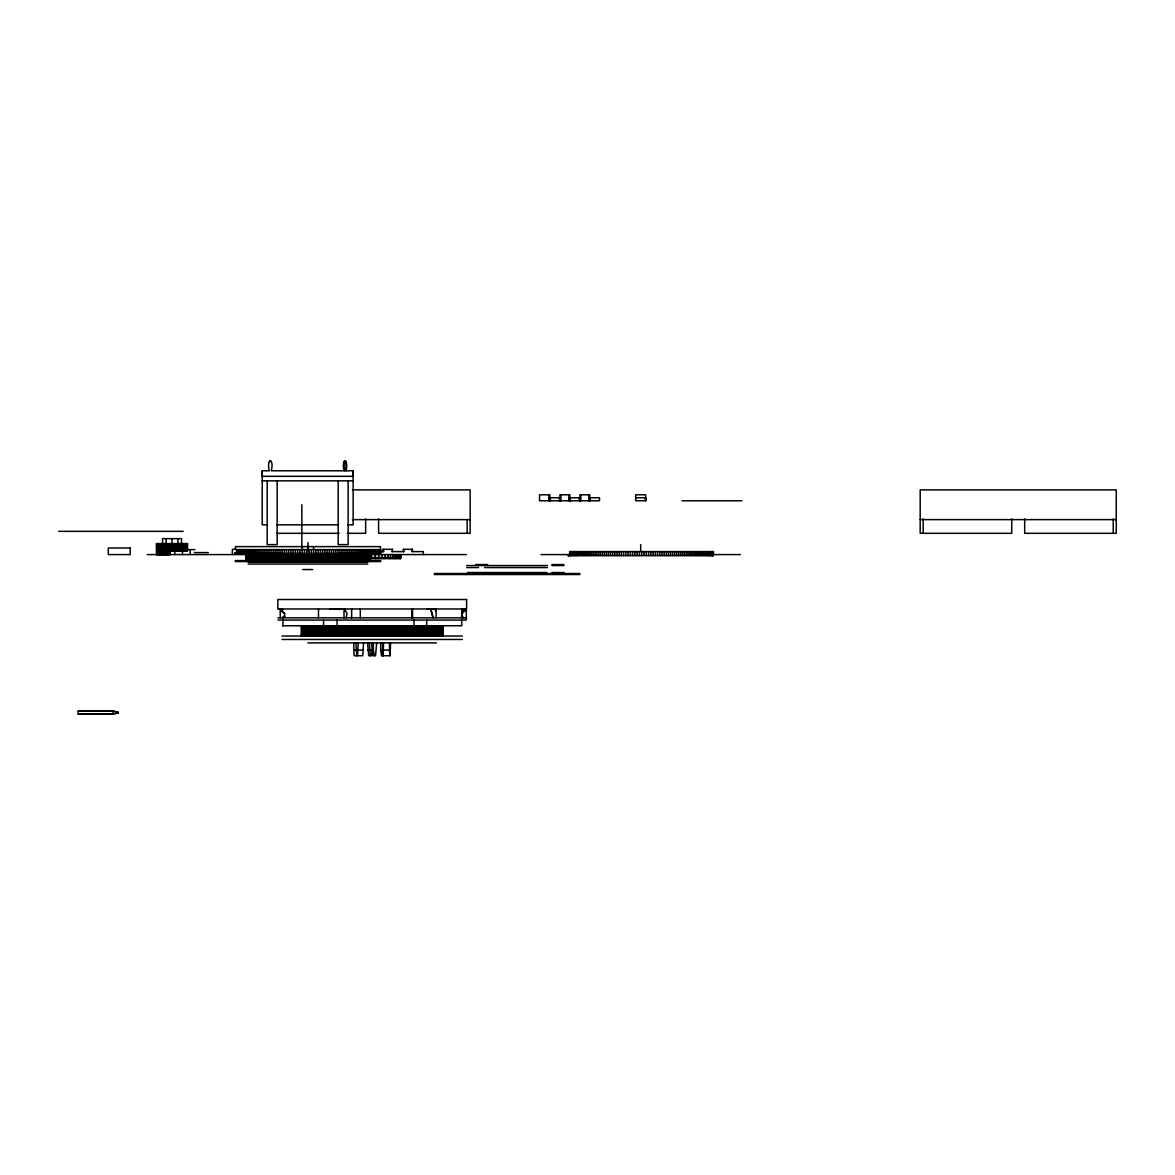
<?xml version="1.0" encoding="UTF-8"?>
<svg xmlns="http://www.w3.org/2000/svg" width="1175" height="1175" viewBox="0 0 1175 1175"><rect width="100%" height="100%" fill="white"/><g stroke="black" fill="none" stroke-linecap="round" stroke-linejoin="round"><path stroke-width="1.5" d="M262.216 470.778L262.216 476.301L353.146 476.301L353.146 470.793L271.308 470.778C274.48 457.604 266.137 457.604 269.31 470.778L262.216 470.778L262.216 524.828L267.665 524.828M344.025 461.746L344.025 470.793C340.897 458.867 349.151 458.867 346.023 470.793L345.993 461.496L344.76 460.791L344.025 461.746L345.024 460.806L346.023 461.746M645.618 497.774L645.618 500.77L645.633 494.793L635.69 494.793L635.69 500.77L645.663 500.77L645.618 497.774L635.69 497.774M383.182 655.709L383.505 642.828M269.31 461.746L270.309 460.806L271.308 461.746M357.508 655.709L358.287 642.828M363.56 642.828L362.767 655.709L354.072 655.709L353.748 642.828M382.272 655.709L383.05 642.828M372.637 650.113L371.535 655.709L368.7 655.709L367.584 642.828M346.067 617.83L347.095 613.291L345.377 611.015L345.377 608.973M283.16 617.83L284.644 616.464L284.644 613.291L281.324 611.015M118.043 713.254L118.043 712.079L113.153 711.095L78.152 711.095L78.152 714.253L113.153 714.253L118.043 713.078M427.113 608.973L432.312 608.973M279.018 609.017L280.208 608.973L280.208 617.83M431.328 609.017L436.116 608.973L436.116 617.83M281.28 608.973L282.176 608.973L282.176 611.015M463.655 608.973L464.712 608.973M262.216 480.825L353.146 480.825M352.353 489.872L470.162 489.872L470.147 533.318L378.6 533.318L378.6 518.792M548.96 497.774L560.798 497.774M569.008 497.774L580.744 497.774M588.851 497.774L599.514 497.774L599.514 500.77L539.501 500.77L539.589 494.793L549.841 494.793L549.841 500.77M682.029 500.77L741.866 500.77M352.382 519.629L470.147 519.629M920.187 519.629L1116.235 519.629M276.757 524.828L338.591 524.828M347.683 524.828L353.146 524.828L353.146 470.793M58.75 531.335L183.183 531.335M276.859 533.318L339.208 533.318M347.374 533.318L365.645 533.318L365.645 518.792M187.574 543.628L156.481 543.628L156.51 554.585M235.881 549.312L232.342 549.312L232.342 554.585M392.523 549.312L382.786 549.312L382.786 551.604M412.616 549.312L403.201 549.312L403.201 551.604M170.023 549.606L194.977 549.606M379.584 551.604L383.711 551.604M391.627 551.604L403.98 551.604M194.389 552.602L208.283 552.602M235.206 552.602L243.416 552.602M235.206 553.587L380.759 553.587L380.759 549.606L235.441 549.606L235.441 546.61L380.538 546.61L380.347 553.587M147.286 554.585L246.823 554.585M368.921 554.585L466.343 554.585M540.97 554.585L576.102 554.585M713.196 554.585L740.382 554.585M567.907 555.584L713.46 555.584L713.445 551.604L569.713 551.604L569.713 554.585M368.95 557.582L400.704 557.582M369.332 558.58L400.793 558.58L400.704 554.585M235.206 560.578L380.773 560.578M235.206 561.562L380.773 561.562M248.16 562.061L367.804 562.061M248.16 564.059L367.804 564.059M475.684 564.558L487.64 564.558M551.956 564.558L563.927 564.558M466.71 565.557L547.477 565.557M551.956 565.557L563.927 565.557M466.71 567.554L478.533 567.554M484.658 567.554L547.477 567.554M302.695 569.552L312.668 569.552M467.459 572.533L546.727 572.533M551.956 572.533L563.927 572.533M434.309 573.532L579.877 573.532M434.309 574.531L579.877 574.531M464.757 611.015L462.363 611.015L462.363 608.973L463.244 608.973M283.748 613.291L284.644 613.291M461.496 613.291L462.524 613.291M283.013 616.464L284.644 616.464M461.496 616.464L462.524 616.464M277.858 617.83L466.622 617.83M277.976 620.062L466.299 620.062L466.313 608.973M282.455 625.761L461.819 625.761L461.716 620.062M281.956 636.042L462.348 636.042M281.956 639.464L462.348 639.464M307.909 642.887L436.38 642.887M353.748 650.113L357.244 650.113M358.287 650.113L363.56 650.113M367.584 650.113L373.342 650.113L374.443 655.709M380.685 642.828L380.685 650.113L389.542 650.113L389.85 655.709M78.152 711.257L113.153 711.257L118.043 712.256M78.152 714.077L113.153 714.077M333.245 608.988L344.025 608.973L344.025 617.83M463.626 617.83L462.289 616.464L462.289 613.291L464.522 611.015L464.522 608.973M411.735 617.83L412.014 608.973M430.549 609.002L433.061 617.83L430.961 609.002M370.419 655.709L369.317 642.828M380.685 650.113L381.478 655.709L390.173 655.709L390.497 642.828M356.715 655.709L355.922 642.828M382.859 655.709L382.536 642.828M1113.254 518.792L1113.254 533.318M1024.688 518.792L1024.688 533.318L1116.25 533.318L1116.235 489.872L920.187 489.872L920.187 533.318L1011.734 533.318L1011.734 518.792M923.168 518.792L923.168 533.318M713.225 551.604L713.034 555.584M712.358 551.604L712.358 555.584M711.933 551.604L711.933 555.584M711.433 551.604L711.433 555.584M710.86 551.604L710.86 555.584M710.214 551.604L710.214 555.584M709.509 551.604L709.509 555.584M708.731 551.604L708.731 555.584M707.879 551.604L707.879 555.584M706.968 551.604L706.968 555.584M705.999 551.604L705.999 555.584M704.956 551.604L704.956 555.584M703.854 551.604L703.854 555.584M702.679 551.604L702.679 555.584M701.46 551.604L701.46 555.584M700.168 551.604L700.168 555.584M698.817 551.604L698.817 555.584M697.421 551.604L697.421 555.584M695.952 551.604L695.952 555.584M694.44 551.604L694.44 555.584M692.883 551.604L692.883 555.584M691.252 551.604L691.252 555.584M689.593 551.604L689.593 555.584M687.874 551.604L687.874 555.584M686.112 551.604L686.112 555.584M684.305 551.604L684.305 555.584M682.44 551.604L682.44 555.584M680.56 551.604L680.56 555.584M678.621 551.604L678.621 555.584M676.653 551.604L676.653 555.584M674.641 551.604L674.641 555.584M672.614 551.604L672.614 555.584M670.543 551.604L670.543 555.584M668.443 551.604L668.443 555.584M666.313 551.604L666.313 555.584M664.154 551.604L664.154 555.584M661.98 551.604L661.98 555.584M659.792 551.604L659.792 555.584M657.574 551.604L657.574 555.584M655.342 551.604L655.342 555.584M653.094 551.604L653.094 555.584M650.832 551.604L650.832 555.584M648.571 551.604L648.571 555.584M646.294 551.604L646.294 555.584M644.003 551.604L644.003 555.584M641.726 551.604L641.726 555.584M640.683 544.613L640.683 551.266M639.435 551.604L639.435 555.584M637.144 551.604L637.144 555.584M634.867 551.604L634.867 555.584M632.591 551.604L632.591 555.584M630.329 551.604L630.329 555.584M628.067 551.604L628.067 555.584M625.82 551.604L625.82 555.584M623.587 551.604L623.587 555.584M621.369 551.604L621.369 555.584M619.181 551.604L619.181 555.584M617.007 551.604L617.007 555.584M614.863 551.604L614.863 555.584M612.733 551.604L612.733 555.584M610.633 551.604L610.633 555.584M608.562 551.604L608.562 555.584M606.535 551.604L606.535 555.584M604.523 551.604L604.523 555.584M602.555 551.604L602.555 555.584M600.631 551.604L600.631 555.584M598.751 551.604L598.751 555.584M596.9 551.604L596.9 555.584M595.093 551.604L595.093 555.584M593.331 551.604L593.331 555.584M591.613 551.604L591.613 555.584M590.217 497.774L590.217 500.77M589.953 551.604L589.953 555.584M589.718 500.77L589.718 494.793L579.877 494.793L579.877 500.77M589.351 497.774L589.351 500.77M588.851 494.793L588.851 500.77M588.337 551.604L588.337 555.584M586.78 551.604L586.78 555.584M585.268 551.604L585.268 555.584M583.813 551.604L583.813 555.584M582.418 551.604L582.418 555.584M581.067 551.604L581.067 555.584M580.744 494.793L580.744 500.77M580.244 497.774L580.244 500.77M579.789 551.604L579.789 555.584M579.378 497.774L579.378 500.77M578.57 551.604L578.57 555.584M577.41 551.604L577.41 555.584M576.308 555.584L576.191 551.604L576.102 555.584M575.339 551.604L575.265 555.584M574.619 551.604L574.619 554.585M574.296 554.585L574.296 555.584M573.943 551.604L573.943 554.585M573.312 551.604L573.4 555.584M572.739 551.604L572.739 554.585M572.563 554.585L572.563 555.584M572.21 551.604L572.21 554.585M571.784 555.584L571.726 551.604M571.3 551.604L571.3 554.585M571.079 554.585L571.079 555.584M570.918 551.604L570.918 554.585M570.595 551.604L570.595 554.585M570.272 497.774L570.272 500.77M570.345 551.604L570.448 555.584M570.081 551.604L570.11 554.585M569.875 500.77L569.875 494.793L559.932 494.793L559.932 500.77M569.919 551.604L569.934 555.584M569.405 497.774L569.405 500.77M569.39 554.585L569.42 555.584M569.008 494.793L569.008 500.77M568.994 554.585L568.964 555.584M568.627 554.585L568.597 555.584M568.318 554.585L568.347 555.584M568.113 554.585L568.127 555.584L567.907 554.585M560.798 494.793L560.798 500.77M560.299 497.774L560.299 500.77M559.432 497.774L559.432 500.77M550.341 497.774L550.341 500.77M549.459 497.774L549.459 500.77M548.96 494.793L548.96 500.77M467.165 519.629L467.165 533.318M461.819 608.753L461.819 617.83M442.99 625.761L443.004 636.042M442.843 625.761L442.872 636.042M442.711 625.761L442.534 636.042L442.417 625.761M442.079 625.761L442.211 636.042M441.991 625.761L441.903 636.042M441.58 625.761L441.536 636.042M441.301 625.761L441.374 636.042M441.227 625.761L441.066 636.042M440.831 625.761L440.831 636.042M440.552 625.761L440.566 636.042M440.287 625.761L440.126 636.042M439.949 625.761L439.949 636.042M439.67 625.761L439.67 636.042M439.465 625.761L439.318 636.042L439.274 625.761M438.995 625.761L438.98 636.042M438.73 636.042L438.598 625.761L438.525 636.042M438.319 625.761L438.231 636.042M438.025 625.761L437.937 636.042L437.776 625.761M437.423 625.761L437.423 636.042M437.085 625.761L436.968 636.042M436.836 625.761L436.762 636.042M436.542 625.761L436.542 636.042M436.16 625.761L436.16 636.042M435.896 625.761L435.896 636.042M435.514 608.973L435.514 611.015M435.602 625.761L435.587 636.042M435.176 625.761L434.897 636.042M434.647 625.761L434.471 636.042L434.309 625.761M434.133 625.761L433.972 636.042M433.839 625.761L433.839 636.042M433.648 625.761L433.443 636.042M433.296 625.761L433.296 636.042M433.017 625.761L433.017 636.042M432.943 625.761L432.708 636.042M432.4 625.761L432.4 636.042M431.783 625.761L431.842 636.042M431.519 625.761L431.519 636.042M431.21 625.761L431.21 636.042M430.564 625.761L430.623 636.042M430.285 625.761L430.3 636.042M429.991 625.761L429.888 636.042M429.389 625.761L429.286 636.042M428.669 625.761L428.625 636.042M428.097 625.761L428.097 636.042M427.994 625.761L427.95 636.042M427.773 625.761L427.627 636.042M427.318 625.761L427.406 636.042M427.303 625.761L427.303 636.042M426.716 620.062L426.598 636.042M426.422 625.761L426.569 636.042M426.217 625.761L426.217 636.042L425.893 625.761M425.13 625.761L425.35 636.042M425.027 625.761L425.027 636.042M424.748 625.761L424.748 636.042M424.425 625.761L424.425 636.042M423.896 625.761L423.896 636.042M423.646 625.761L423.632 636.042M423.323 554.585L423.323 551.604L411.867 551.604L411.867 549.312M423.235 625.761L423.235 636.042M422.912 625.761L422.912 636.042M422.398 625.761L422.398 636.042M422.089 625.761L422.075 636.042M421.663 625.761L421.546 636.042M421.34 625.761L421.34 636.042M420.841 625.761L420.841 636.042M420.488 625.761L420.488 636.042M420.048 625.761L420.033 636.042M419.725 625.761L419.725 636.042M419.24 625.761L419.24 636.042M418.829 625.761L418.917 636.042M418.373 625.761L418.388 636.042M418.065 625.761L418.065 636.042M417.595 625.761L417.595 636.042M417.272 625.761L417.169 636.042M416.699 625.761L416.728 636.042M416.361 625.761L416.361 636.042M415.906 625.761L415.906 636.042M415.583 625.761L415.583 636.042M415.392 625.761L415.436 636.042M414.922 625.761L414.922 636.042M414.599 625.761L414.599 636.042M414.173 625.761L414.173 636.042M414.011 620.062L414.011 625.761M413.85 625.761L413.615 636.042M413.262 625.761L413.13 636.042M412.807 625.761L412.807 636.042M412.557 608.973L412.557 617.83M412.396 625.761L412.396 636.042M412.322 549.312L412.322 551.604M412.072 625.761L412.072 636.042M411.852 625.761L411.779 636.042M411.456 625.761L411.456 636.042M411.294 625.761L411.294 636.042M410.971 625.761L410.971 636.042M410.589 625.761L410.589 636.042M410.266 625.761L410.266 636.042M409.62 625.761L409.634 636.042M409.414 625.761L409.414 636.042M409.106 625.761L409.106 636.042M408.724 625.761L408.724 636.042M408.415 625.761L408.415 636.042M408.019 625.761L408.092 636.042M407.784 625.761L407.754 636.042M407.505 625.761L407.505 636.042M407.196 625.761L407.196 636.042M406.844 625.761L406.844 636.042M406.521 625.761L406.521 636.042M406.168 625.761L406.08 636.042M405.845 625.761L405.845 636.042M405.551 625.761L405.551 636.042M405.258 625.761L405.258 636.042M404.92 625.761L404.92 636.042M404.611 625.761L404.611 636.042M404.112 625.761L404.215 636.042M403.95 625.761L403.906 636.042M403.715 549.312L403.715 551.604M403.583 625.761L403.583 636.042M403.275 625.761L403.275 636.042M402.966 625.761L402.966 636.042M402.658 625.761L402.658 636.042M402.217 625.761L402.114 636.042M401.982 625.761L401.923 636.042M401.571 625.761L401.571 636.042M401.262 625.761L401.262 636.042M400.969 625.761L400.969 636.042M400.675 625.761L400.675 636.042M400.572 554.585L400.469 558.58M400.19 625.761L400.19 636.042M400.043 554.585L400.043 558.58M399.999 625.761L399.926 636.042M399.529 625.761L399.529 636.042M399.192 554.585L399.192 558.58M399.236 625.761L399.236 636.042M398.957 625.761L398.957 636.042M398.663 625.761L398.663 636.042M398.046 554.585L398.075 558.58M397.972 625.761L398.017 636.042M397.899 625.761L397.899 636.042M397.458 625.761L397.458 636.042M397.165 625.761L397.165 636.042M396.915 625.761L396.915 636.042M396.592 554.585L396.592 558.58M396.621 625.761L396.621 636.042M396.078 636.042L396.078 625.761L395.843 636.042M395.373 625.761L395.373 636.042M395.079 625.761L395.079 636.042M394.859 554.585L394.859 558.58M394.859 625.761L394.859 636.042M394.565 625.761L394.565 636.042M394.462 557.582L394.462 558.58M393.978 636.042L393.86 625.761L393.757 636.042M393.258 625.761L393.258 636.042M392.832 554.585L392.832 558.58M392.979 625.761L392.979 636.042M392.758 625.761L392.758 636.042M392.332 549.312L392.332 551.604M392.479 625.761L392.479 636.042M391.848 636.042L391.848 625.761L391.657 636.042M391.128 625.761L391.128 636.042M390.849 625.761L390.849 636.042M390.658 625.761L390.658 636.042M390.526 554.585L390.526 558.58M390.379 625.761L390.379 636.042M389.689 557.582L389.689 558.58M389.718 625.761L389.659 636.042L389.542 625.761M389.542 642.828L389.542 650.113M388.969 625.761L388.969 636.042M388.69 625.761L388.69 636.042M388.528 625.761L388.528 636.042M388.249 625.761L388.249 636.042M387.941 554.585L387.941 558.58M387.53 625.761L387.559 636.042M387.383 625.761L387.412 636.042M386.795 625.761L386.795 636.042M386.12 625.761L386.12 636.042M385.385 625.761L385.385 636.042M385.121 554.585L385.121 558.58M385.194 625.761L385.194 636.042M384.622 625.761L384.622 636.042M383.843 557.582L383.843 558.58M383.961 625.761L383.961 636.042M383.549 549.312L383.549 551.604M383.197 625.761L383.241 636.042M383.006 625.761L383.006 636.042M382.418 625.761L382.418 636.042M382.037 554.585L382.037 558.58M382.066 625.761L382.154 636.042M381.802 625.761L381.802 636.042M381.067 625.761L381.067 636.042M380.92 625.761L380.994 636.042M380.803 625.761L380.803 636.042M380.215 625.761L380.215 636.042M380.039 549.606L380.039 553.587M379.877 625.761L379.966 636.042M379.672 549.606L379.672 553.587M379.628 625.761L379.628 636.042M379.246 549.606L379.246 553.587M378.893 625.761L378.893 636.042M378.732 549.606L378.732 553.587M378.732 554.585L378.732 558.58M378.732 625.761L378.791 636.042M378.585 625.761L378.585 636.042M378.159 549.606L378.159 553.587M377.998 625.761L377.998 636.042M377.748 625.761L377.689 636.042M377.528 549.606L377.528 553.587M377.454 625.761L377.454 636.042M377.028 557.582L377.028 558.58M376.822 549.606L376.822 553.587M376.705 625.761L376.705 636.042M376.661 642.828L375.559 655.709L372.725 655.709L371.608 642.828M376.543 625.761L376.587 636.042M376.367 625.761L376.367 636.042M376.044 549.606L376.044 553.587M375.78 625.761L375.78 636.042M375.53 625.761L375.501 636.042M375.192 549.606L375.192 553.587M375.207 554.585L375.207 558.58M375.266 625.761L375.266 636.042M374.531 625.761L374.531 636.042M374.282 549.606L374.282 553.587M374.34 625.761L374.37 636.042M374.149 625.761L374.149 636.042M373.547 625.761L373.547 636.042M373.312 549.606L373.312 553.587M373.312 625.761L373.312 636.042M373.342 642.828L373.342 650.113M373.077 625.761L373.077 636.042M372.269 549.606L372.358 553.587M372.343 625.761L372.343 636.042M372.152 625.761L372.152 636.042M371.917 625.761L371.917 636.042M371.256 552.602L371.256 553.587L371.168 549.606M371.491 554.585L371.491 558.58M371.329 625.761L371.329 636.042M371.109 625.761L371.094 636.042M370.889 625.761L370.889 636.042M370.096 552.602L370.184 560.578M370.154 625.761L370.154 636.042M369.993 549.606L369.802 560.578M369.949 625.761L369.934 636.042M369.728 553.587L369.611 560.578M369.699 625.761L369.699 636.042M369.405 553.587L369.405 560.578M369.097 553.587L369.067 560.578L368.906 553.587M369.097 625.761L369.097 636.042M368.921 625.761L368.877 636.042M368.774 549.606L368.744 560.578M368.7 625.761L368.7 636.042M368.48 553.587L368.509 560.578M368.201 553.587L368.318 560.578M367.834 553.587L368.054 560.578M367.966 625.761L367.966 636.042M367.672 553.587L367.731 560.578M367.76 625.761L367.716 636.042M367.481 549.606L367.54 560.578M367.467 625.761L367.467 636.042M367.29 553.587L367.246 560.578M367.099 553.587L366.952 560.578M366.879 625.761L366.879 636.042M366.718 553.587L366.703 560.578M366.718 625.761L366.673 636.042M366.468 553.587L366.453 560.578M366.512 625.761L366.512 636.042M366.13 549.606L366.336 560.578M366.042 553.587L366.042 560.578M365.763 553.587L365.645 560.578M365.777 625.761L365.777 636.042M365.587 553.587L365.469 560.578M365.498 625.761L365.572 636.042M365.322 553.587L365.219 560.578M365.249 625.761L365.249 636.042M364.911 553.587L364.999 560.578M364.735 549.606L364.823 560.578M364.661 625.761L364.661 636.042L364.456 625.761M364.558 553.587L364.558 560.578M364.191 553.587L364.191 560.578M364.338 625.761L364.338 636.042M364 553.587L364 560.578M363.736 553.587L363.721 560.578M363.604 625.761L363.604 636.042M363.266 549.606L363.251 560.578M363.383 625.761L363.295 636.042M363.119 553.587L363.119 560.578M363.046 625.761L363.046 636.042M362.913 553.587L362.708 560.578M362.62 553.587L362.62 560.578M362.458 625.761L362.164 636.042M362.414 553.587L362.326 560.578M362.047 553.587L362.179 560.578M361.753 549.606L361.812 560.578M361.371 553.587L361.43 560.578M361.43 625.761L361.43 636.042M361.195 553.587L361.195 560.578M361.21 625.761L361.107 636.042M360.916 553.587L360.916 560.578M360.843 625.761L360.843 636.042M360.402 553.587L360.343 560.578M360.299 608.753L360.299 617.83M360.255 625.761L360.255 636.042L360.064 625.761M360.182 549.606L360.152 560.578M359.888 553.587L359.888 560.578M359.374 553.587L359.33 560.578M359.271 625.761L359.271 636.042M359.065 553.587L359.095 560.578M359.036 625.761L359.036 636.042M358.786 553.587L358.786 560.578M358.918 625.761L358.918 636.042M358.566 549.606L358.566 553.587M358.654 625.761L358.654 636.042M358.287 553.587L358.287 560.578M358.155 553.587L358.199 560.578M358.067 625.761L358.067 636.042L357.861 625.761M357.92 553.587L358.008 560.578M357.641 553.587L357.641 560.578M357.156 553.587L357.156 560.578M357.127 625.761L357.127 636.042M356.892 549.606L356.994 560.578M356.892 625.761L356.892 636.042M356.73 553.587L356.73 560.578M356.745 625.761L356.745 636.042M356.451 553.587L356.451 560.578M356.466 625.761L356.466 636.042M355.981 553.587L355.981 560.578M355.775 553.587L355.805 560.578M355.496 553.587L355.496 560.578M355.188 549.606L355.217 560.578M354.997 625.761L354.997 636.042M354.747 553.587L354.747 560.578M354.762 625.761L354.762 636.042M354.512 553.587L354.468 560.578M354.586 625.761L354.586 636.042M354.204 553.587L354.204 560.578M354.307 625.761L354.307 636.042M353.925 553.587L353.925 560.578M353.734 625.761L353.763 636.042M353.411 549.606L353.484 560.578M353.572 625.761L353.602 636.042M353.205 553.587L353.19 560.578M352.882 553.587L352.764 560.578L352.603 553.587M352.897 625.761L352.897 636.042M352.441 625.761L352.632 636.042M352.162 553.587L352.162 560.578M352.162 625.761L352.162 636.042M351.839 553.587L351.839 560.578M351.604 549.606L351.501 560.578M351.648 608.753L351.648 617.83M351.442 625.761L351.589 636.042M351.413 553.587L351.222 560.578M350.796 553.587L350.796 560.578M350.796 625.761L350.796 636.042M350.532 625.761L350.532 636.042M350.326 625.761L350.326 636.042M350.032 553.587L350.032 560.578M350.032 625.761L350.032 636.042M349.753 549.606L349.812 560.578M349.562 625.761L349.562 636.042M349.401 553.587L349.401 560.578M349.416 625.761L349.327 636.042M349.122 553.587L349.004 560.578L348.975 553.587M348.623 553.587L348.623 560.578M348.725 625.761L348.725 636.042M348.343 553.587L348.343 560.578M348.461 625.761L348.461 636.042M348.152 480.825L348.152 544.613L338.18 544.613L338.18 480.825M348.226 625.761L348.226 636.042M347.859 549.606L347.947 560.578M347.932 625.761L347.932 636.042M347.668 553.587L347.521 560.578L347.492 553.587M347.359 625.761L347.492 636.042M347.124 553.587L347.139 560.578M347.242 625.761L347.242 636.042M346.845 553.587L346.845 560.578M346.669 625.761L346.669 636.042M346.463 553.587L346.463 560.578M346.405 625.761L346.405 636.042M346.184 553.587L346.184 560.578M346.155 625.761L346.155 636.042M345.935 549.606L345.964 560.578M345.861 625.761L345.861 636.042M345.582 553.587L345.67 560.578M345.45 625.761L345.332 636.042M345.303 553.587L345.303 560.578M345.303 625.761L345.171 636.042M344.951 553.587L344.951 560.578M344.672 553.587L344.672 560.578M344.657 625.761L344.657 636.042M344.437 553.587L344.392 560.578M344.378 625.761L344.378 636.042M344.128 553.587L344.084 560.578L343.967 549.606M344.099 625.761L344.099 636.042M343.732 553.587L343.732 560.578M343.805 625.761L343.805 636.042M343.394 553.587L343.394 560.578M343.438 625.761L343.438 636.042M343.262 625.761L343.144 636.042M343.115 553.587L343.115 560.578M342.85 553.587L342.792 560.578M342.659 625.761L342.659 636.042M342.512 553.587L342.557 560.578M342.366 625.761L342.366 636.042M341.954 549.606L342.131 560.578M342.072 625.761L342.072 636.042M341.793 553.587L341.793 560.578M341.778 625.761L341.778 636.042M341.514 553.587L341.514 560.578M341.44 625.761L341.44 636.042M341.22 553.587L341.161 560.578M341.235 625.761L341.235 636.042M340.956 553.587L340.956 560.578L340.75 553.587M341.132 625.761L341.132 636.042M340.691 625.761L340.691 636.042M340.486 553.587L340.486 560.578M340.397 625.761L340.397 636.042M340.162 553.587L340.162 560.578M340.089 625.761L340.089 636.042M339.913 549.606L339.898 560.578M339.781 625.761L339.781 636.042M339.56 553.587L339.487 560.578M339.487 636.042L339.487 625.761L339.252 636.042M339.252 553.587L339.325 560.578M339.076 553.587L339.076 560.578M339.149 625.761L339.149 636.042M338.811 553.587L338.811 560.578M338.752 625.761L338.752 636.042M338.503 553.587L338.503 560.578M338.238 553.587L338.238 560.578M338.459 625.761L338.459 636.042M338.121 625.761L338.121 636.042M337.842 549.606L337.871 560.578M337.812 625.761L337.812 636.042M337.651 553.587L337.577 560.578M337.563 625.761L337.563 636.042M337.372 553.587L337.372 560.578M337.475 625.761L337.298 636.042L337.005 620.062M337.108 553.587L337.108 560.578M336.814 553.587L336.814 560.578M336.843 625.761L336.843 636.042M336.549 553.587L336.549 560.578M336.549 625.761L336.549 636.042M336.05 553.587L336.138 560.578M336.197 625.761L336.197 636.042M335.874 553.587L335.962 560.578M335.888 625.761L335.888 636.042M335.742 549.606L335.639 560.578M335.668 625.761L335.668 636.042M335.374 553.587L335.374 560.578M335.374 625.761L335.301 636.042M335.095 553.587L335.095 560.578M334.831 553.587L334.831 560.578M334.978 625.761L334.978 636.042M334.669 625.761L334.669 636.042M334.302 560.578L334.39 553.587L334.141 560.578M334.302 625.761L334.302 636.042M333.876 553.587L333.876 560.578M333.994 636.042L333.817 625.761L333.744 636.042M333.627 549.606L333.612 560.578M333.362 553.587L333.362 560.578M333.494 625.761L333.421 636.042M333.098 553.587L333.098 560.578M333.142 625.761L333.142 636.042M332.833 625.761L332.833 636.042M332.613 553.587L332.613 560.578M332.378 553.587L332.481 560.578M332.452 625.761L332.452 636.042M332.128 625.761L332.128 636.042M332.084 553.587L332.084 560.578M331.996 625.761L331.996 636.042M331.82 553.587L331.82 560.578M331.468 549.606L331.585 560.578M331.321 553.587L331.321 560.578M331.35 625.761L331.35 636.042M331.042 625.761L331.042 636.042M330.821 553.587L330.704 560.578L330.601 553.587M330.63 625.761L330.63 636.042M330.263 553.587L330.263 560.578M330.175 625.761L330.322 636.042M330.013 553.587L330.013 560.578M329.793 553.587L329.793 560.578M329.793 625.761L329.837 636.042M329.543 553.587L329.543 560.578M329.588 625.761L329.588 636.042M329.294 549.606L329.294 553.587M329.279 625.761L329.279 636.042M329 553.587L328.912 560.578M328.794 553.587L328.868 560.578M328.868 625.761L328.868 636.042M328.427 553.587L328.427 560.578M328.545 625.761L328.486 636.042M328.178 553.587L328.178 560.578M327.987 553.587L327.987 560.578M328.075 625.761L328.045 636.042M327.722 553.587L327.722 560.578M327.884 625.761L327.884 636.042M327.561 625.761L327.561 636.042M327.091 549.606L327.149 560.578M327.135 625.761L327.135 636.042M326.782 625.761L326.767 636.042M326.577 553.587L326.577 560.578M326.327 553.587L326.327 560.578M326.356 625.761L326.327 636.042L326.209 625.761M326.151 553.587L326.151 560.578M325.901 553.587L325.901 560.578M325.901 625.761L325.901 636.042M325.255 553.587L325.284 560.578M325.446 625.761L325.446 636.042M325.152 553.587L325.123 560.578M325.123 625.761L325.137 636.042M324.887 549.606L324.887 553.587M324.697 553.587L324.697 560.578M324.594 625.761L324.682 636.042M324.462 553.587L324.3 560.578M324.271 625.761L324.271 636.042M324.05 553.587L324.05 560.578M323.801 625.761L323.801 636.042M323.566 620.062L323.536 636.042L323.478 625.761M323.404 553.587L323.404 560.578M323.272 553.587L323.257 560.578M323.052 625.761L323.037 636.042M322.817 553.587L322.817 560.578M323.007 625.761L323.007 636.042M322.655 549.606L322.567 560.578M322.699 625.761L322.699 636.042M322.435 553.587L322.435 560.578M322.185 553.587L322.185 560.578M322.214 625.761L322.214 636.042M321.994 625.761L321.891 636.042M321.539 553.587L321.363 560.578M321.48 625.761L321.465 636.042M321.157 625.761L321.157 636.042M320.907 553.587L320.907 560.578M320.672 553.587L320.672 560.578M320.672 625.761L320.672 636.042M320.408 549.606L320.54 560.578M320.349 625.761L320.349 636.042M320.305 553.587L320.305 560.578M320.011 625.761L319.938 636.042M319.659 553.587L319.659 560.578M319.688 625.761L319.688 636.042M319.453 553.587L319.497 560.578M319.174 625.761L319.174 636.042M318.983 553.587L318.983 560.578M318.763 553.587L318.645 560.578M318.851 625.761L318.851 636.042M318.425 553.587L318.425 560.578M318.484 608.973L318.484 617.83M318.484 625.761L318.454 636.042M318.146 549.606L318.146 553.587M318.263 625.761L318.263 636.042M317.764 560.578L317.691 553.587L317.529 560.578M317.735 636.042L317.661 625.761L317.412 636.042M317.206 625.761L317.206 636.042M317.059 553.587L317.059 560.578M317.074 625.761L317.03 636.042M316.839 553.587L316.751 560.578M316.883 625.761L316.883 636.042M316.516 553.587L316.516 560.578M316.339 625.761L316.325 636.042M316.031 636.042L316.031 625.761L315.708 636.042M315.869 549.606L315.767 560.578M315.59 553.587L315.678 560.578M315.561 625.761L315.664 636.042M315.12 553.587L315.12 560.578M315.047 625.761L314.988 636.042M314.9 553.587L314.827 560.578M314.606 553.587L314.606 560.578M314.694 625.761L314.621 636.042M314.342 625.761L314.298 636.042M313.828 553.587L313.945 560.578M313.74 625.761L313.74 636.042M313.563 546.61L313.637 560.578M313.417 625.761L313.417 636.042M313.182 553.587L313.182 560.578M313.093 625.761L313.093 636.042M312.961 553.587L312.917 560.578M312.697 553.587L312.697 560.578M312.521 625.761L312.521 636.042M312.036 553.587L312.036 560.578M312.197 625.761L312.197 636.042M311.845 553.587L311.889 560.578M311.963 625.761L311.948 636.042M311.698 553.587L311.698 560.578M311.316 549.606L311.316 553.587M311.36 625.761L311.36 636.042M311.228 553.587L311.228 560.578M311.052 625.761L311.052 636.042M311.022 553.587L310.993 560.578M310.773 553.587L310.773 560.578M310.391 625.761L310.494 636.042M310.112 553.587L310.112 560.578M310.259 625.761L310.156 636.042M309.921 553.587L309.936 560.578M309.833 625.761L309.95 636.042M309.745 553.587L309.745 560.578M309.671 625.761L309.759 636.042M309.392 625.761L309.495 636.042M309.275 553.587L309.275 560.578M309.187 625.761L309.216 636.042M309.025 549.606L309.069 560.578M308.922 636.042L308.863 625.761L308.643 636.042M308.188 553.587L308.188 560.578M308.276 625.761L308.247 636.042M307.982 542.63L307.982 550.928M307.982 553.587L307.982 560.578M307.938 625.761L307.968 636.042L307.688 625.761M307.791 553.587L307.791 560.578M307.321 553.587L307.13 560.578L306.939 553.587M307.336 625.761L307.336 636.042M307.027 625.761L306.925 636.042M306.748 549.606L306.748 553.587M306.807 625.761L306.807 636.042M306.484 625.761L306.484 636.042M306.264 553.587L306.264 560.578M306.19 625.761L306.19 636.042M306.043 553.587L306.058 560.578M305.941 625.761L305.97 636.042M305.838 553.587L305.838 560.578M305.177 553.587L305.368 560.578M305.206 625.761L305.353 636.042M305.015 553.587L305.015 560.578M304.986 636.042L304.986 625.761L304.707 636.042M304.457 549.606L304.34 560.578M304.516 625.761L304.663 636.042M304.398 625.761L304.325 636.042M304.09 553.587L304.134 560.578M304.046 625.761L304.046 636.042M303.884 553.587L303.884 560.578M303.738 625.761L303.693 636.042M303.473 625.761L303.488 636.042L303.223 625.761M303.282 553.587L303.223 560.578M303.091 553.587L303.091 560.578M303.003 625.761L303.003 636.042M302.768 625.761L302.827 636.042M302.504 625.761L302.533 636.042M302.401 546.61L302.401 549.606M302.43 553.587L302.43 560.578M302.342 625.761L302.401 636.042M302.181 549.606L302.21 560.578M302.048 625.761L302.078 636.042M301.828 504.736L301.828 547.462M301.931 553.587L301.931 560.578M301.755 625.761L301.843 636.042M301.608 625.761L301.593 636.042M301.461 553.587L301.285 560.578M301.417 625.761L301.314 636.042M301.182 553.587L301.182 560.578M300.286 553.587L300.286 560.578M300.213 553.587L300.213 560.578M299.904 549.606L299.992 560.578M299.522 553.587L299.361 560.578M299.272 553.587L299.272 560.578M298.612 553.587L298.612 560.578M298.053 553.587L298.053 560.578M297.627 549.606L297.598 560.578L297.378 553.587M296.717 553.587L296.717 560.578M296.364 553.587L296.482 560.578M296.129 553.587L296.129 560.578M295.645 553.587L295.674 560.578M295.38 549.606L295.483 560.578M294.822 553.587L294.822 560.578M294.587 553.587L294.455 560.578M294.22 553.587L294.22 560.578M293.765 553.587L293.75 560.578M293.603 553.587L293.618 560.578M293.133 549.606L292.957 560.578M292.325 553.587L292.325 560.578M291.752 553.587L291.87 560.578M291.106 553.587L291.106 560.578M290.901 549.606L290.857 560.578M290.68 553.587L290.68 560.578M290.445 553.587L290.445 560.578M290.034 553.587L290.034 560.578L289.902 553.587M289.256 553.587L289.256 560.578M288.83 553.587L289.006 560.578M288.683 549.606L288.58 560.578M288.198 560.578L288.066 553.587L288.007 560.578M287.434 553.587L287.434 560.578M287.185 553.587L287.185 560.578M286.979 553.587L286.979 560.578M286.729 553.587L286.729 560.578M286.494 549.606L286.377 560.578M286.289 553.587L286.259 560.578M285.642 553.587L285.642 560.578M285.378 553.587L285.378 560.578M285.158 553.587L285.158 560.578M284.893 553.587L284.893 560.578M284.482 553.587L284.585 560.578M284.321 549.606L284.35 560.578M283.865 553.587L283.865 560.578M283.601 553.587L283.601 560.578M283.351 553.587L283.351 560.578M283.102 553.587L283.102 560.578M282.969 620.062L282.969 625.761M282.808 553.587L282.661 560.578M282.573 553.587L282.573 560.578M282.455 608.753L282.455 612.381M282.162 549.606L282.103 560.578M281.838 553.587L281.838 560.578M281.589 553.587L281.589 560.578M281.324 553.587L281.324 560.578M280.972 553.587L281.06 560.578M280.796 553.587L280.898 560.578M280.37 553.587L280.37 560.578M280.047 549.606L280.105 560.578M279.826 553.587L279.826 560.578M279.562 553.587L279.562 560.578M279.342 553.587L279.268 560.578M279.062 553.587L279.151 560.578M278.666 553.587L278.666 560.578M278.402 553.587L278.402 560.578M278.108 553.587L278.108 560.578M277.946 549.606L277.843 560.578M277.579 553.587L277.652 560.578M277.432 553.587L277.359 560.578M277.168 480.825L277.168 544.613L267.195 544.613L267.195 480.825M276.992 553.587L276.992 560.578M276.727 553.587L276.727 560.578M276.419 553.587L276.419 560.578M276.14 553.587L276.14 560.578M275.875 549.606L275.919 560.578M275.743 553.587L275.67 560.578M275.361 553.587L275.361 560.578M275.082 553.587L275.082 560.578M274.759 553.587L274.759 560.578M274.48 553.587L274.363 560.578L274.083 553.587M273.848 549.606L274.025 560.578M273.746 553.587L273.746 560.578M273.467 553.587L273.467 560.578M273.129 553.587L273.129 560.578M272.762 553.587L272.718 560.578M272.424 553.587L272.468 560.578M272.174 553.587L272.174 560.578M271.88 560.578L271.836 549.606M271.543 553.587L271.543 560.578M271.205 553.587L271.161 560.578M270.838 553.587L270.882 560.578M270.632 553.587L270.632 560.578M270.338 553.587L270.338 560.578M269.971 553.587L269.971 560.578M269.868 549.606L269.677 560.578L269.648 553.587M269.325 553.587L269.295 560.578M269.119 553.587L269.119 560.578M268.84 553.587L268.84 560.578M268.458 553.587L268.458 560.578M268.179 553.587L268.164 560.578M267.944 549.606L267.812 560.578M267.65 553.587L267.65 560.578M267.371 553.587L267.371 560.578M266.975 553.587L266.74 560.578L266.696 553.587M266.343 553.587L266.328 560.578M266.049 549.606L266.226 560.578M265.947 553.587L265.947 560.578M265.535 553.587L265.535 560.578M264.904 553.587L264.845 560.578M264.551 553.587L264.551 560.578M264.213 549.606L264.14 560.578M263.861 553.587L263.861 560.578M263.494 553.587L263.523 560.578M263.215 553.587L263.215 560.578M262.774 553.587L262.774 560.578M262.407 549.606L262.495 560.578M262.201 553.587L262.187 560.578M261.922 553.587L261.922 560.578M261.467 553.587L261.364 560.578M261.188 553.587L261.188 560.578M260.879 553.587L260.953 560.578M260.644 549.606L260.659 560.578M260.16 553.587L260.204 560.578M259.925 553.587L259.925 560.578M259.66 553.587L259.734 560.578M259.455 553.587L259.631 560.578M258.926 549.606L258.985 560.578M258.706 553.587L258.706 560.578M258.573 553.587L258.456 560.578M258.294 553.587L258.294 560.578M257.81 553.587L257.81 560.578M257.472 553.587L257.531 560.578M257.266 549.606L257.266 560.578M256.414 553.587L256.414 560.578M256.165 553.587L256.135 560.578M255.651 549.606L255.621 560.578M255.401 553.587L255.357 560.578M255.122 553.587L255.107 560.578M254.608 553.587L254.608 560.578M254.329 553.587L254.329 560.578M254.094 549.606L254.167 560.578M253.638 553.587L253.638 560.578M253.374 553.587L253.374 560.578M253.154 553.587L253.227 560.578M252.978 553.587L252.889 560.578M252.581 549.606L252.684 560.578M252.463 560.578L252.346 553.587L252.258 560.578M251.891 553.587L251.876 560.578M251.612 553.587L251.626 560.578M251.406 553.587L251.509 560.578M251.127 549.606L251.068 560.578M250.627 553.587L250.583 560.578M250.451 553.587L250.451 560.578M250.319 553.587L250.202 560.578M250.069 553.587L249.893 560.578M249.717 549.606L249.643 560.578M249.453 553.587L249.379 560.578L249.232 553.587M249.012 553.587L249.012 560.578M248.762 553.587L248.748 560.578M248.38 549.606L248.439 560.578M248.189 553.587L248.292 560.578M247.925 553.587L248.057 560.578M247.675 553.587L247.705 560.578M247.558 553.587L247.47 560.578M247.279 553.587L247.205 560.578M247.103 549.606L246.956 560.578M246.75 553.587L246.735 560.578M246.442 560.578L246.456 553.587L246.251 560.578M245.986 552.602L246.045 560.578M245.883 549.606L245.883 560.578M244.708 549.606L244.811 553.587M243.622 549.606L243.71 553.587M243.416 549.606L243.416 553.587M242.652 549.606L242.579 553.587M241.933 549.606L241.933 552.602M241.697 552.602L241.609 553.587M241.257 549.606L241.257 552.602M240.625 549.606L240.787 553.587M240.053 549.606L239.862 553.587M239.524 549.606L239.524 552.602M239.157 552.602L239.098 553.587M239.039 549.606L239.039 552.602M238.613 549.606L238.613 552.602M238.452 553.587L238.231 549.606M237.893 549.606L237.938 552.602M237.629 549.606L237.805 553.587M237.409 549.606L237.394 552.602M237.233 549.606L237.188 553.587M237.012 549.606L237.086 552.602M236.733 552.602L236.689 553.587M236.263 552.602L236.307 553.587M235.94 552.602L235.911 553.587M235.661 552.602L235.661 553.587M235.632 552.602L235.441 553.587L235.294 552.602M190.203 549.606L190.203 554.585M187.545 543.628L187.574 550.928M187.266 543.628L187.266 550.928M187.119 543.628L187.148 550.928M186.913 543.628L186.752 550.928M186.443 543.628L186.531 550.928M186.326 543.628L186.326 550.928M186.017 543.628L186.017 550.928M185.768 543.628L185.768 550.928M185.503 543.628L185.503 550.928L185.283 543.628M184.974 543.628L185.048 550.928M184.739 543.628L184.431 550.928M183.888 543.628L183.858 550.928M183.697 543.628L183.52 550.928M183.403 543.628L183.373 550.928M183.241 543.628L183.241 550.928M182.801 543.628L182.801 550.928M182.536 550.928L182.551 543.628L182.492 554.585M182.14 543.628L182.125 550.928M181.846 543.628L181.846 550.928M181.464 550.928L181.508 538.635L162.547 538.635L162.649 554.585L162.737 543.628M181.17 550.928L181.053 543.628L181.009 550.928M180.744 543.628L180.7 550.928M180.553 543.628L180.553 550.928M180.289 543.628L180.289 550.928M179.966 543.628L179.966 550.928M179.687 543.628L179.687 550.928M179.437 543.628L179.349 550.928M179.217 543.628L179.143 550.928M178.864 543.628L178.864 550.928M178.6 543.628L178.6 550.928M178.336 543.628L178.336 550.928M177.895 538.635L178.071 550.928M177.689 543.628L177.689 550.928M177.572 543.628L177.572 550.928M177.058 543.628L177.058 550.928M176.808 543.628L176.808 550.928M176.617 543.628L176.617 550.928M176.368 543.628L176.368 550.928M175.707 543.628L175.839 550.928M175.163 543.628L175.163 550.928M174.825 543.628L174.796 554.585M174.59 543.628L174.59 550.928M174.047 543.628L174.047 550.928M173.782 543.628L173.885 550.928M173.239 543.628L173.239 550.928M172.989 543.628L173.019 550.928M172.769 543.628L172.769 550.928M172.035 538.635L172.035 550.928M171.829 543.628L171.829 550.928M171.286 543.628L171.286 550.928M171.139 543.628L171.095 550.928M170.948 543.628L170.948 550.928M170.404 543.628L170.404 550.928M170.184 543.628L170.111 554.585M169.89 543.628L170.023 554.585M168.612 543.628L168.612 554.585M168.363 543.628L168.363 554.585M168.216 543.628L168.216 554.585M167.966 543.628L167.966 554.585M167.364 543.628L167.496 554.585M167.32 543.628L167.32 554.585M166.865 543.628L166.865 554.585M166.38 543.628L166.6 554.585M166.174 538.635L166.13 554.585M165.778 554.585L165.675 543.628L165.616 554.585M165.205 543.628L165.205 554.585M164.926 543.628L164.926 554.585M164.632 543.628L164.632 554.585M164.368 543.628L164.368 554.585M164.148 543.628L164.148 554.585M163.898 543.628L163.824 554.585M163.648 543.628L163.648 554.585M163.354 543.628L163.354 554.585M163.002 543.628L163.002 554.585M162.223 543.628L162.268 554.585M161.93 543.628L161.93 554.585M161.518 543.628L161.518 554.585M161.239 543.628L161.313 554.585M160.857 543.628L160.946 554.585M160.667 543.628L160.667 554.585M160.108 543.628L160.197 554.585M159.859 543.628L159.932 554.585M159.58 543.628L159.594 554.585M159.066 543.628L159.198 554.585M158.801 543.628L158.948 554.585M158.596 543.628L158.684 554.585M158.522 543.628L158.522 554.585M158.14 543.628L158.14 554.585M157.891 543.628L157.876 554.585M157.744 543.628L157.773 554.585M157.538 543.628L157.435 554.585M157.186 543.628L157.171 554.585M157.024 543.628L156.951 554.585M156.583 543.628L156.73 554.585M113.153 711.095L113.153 714.253M344.055 462.421C347.359 464.228 345.421 460.336 344.055 462.421M331.203 608.973L329.778 608.973L331.203 608.973M130.219 548.005L108.291 548.005L108.291 554.585L130.219 554.585L130.219 548.005M466.607 599.514L277.829 599.514L277.829 608.973L466.607 608.973L466.607 599.514M271.014 462.01L271.014 462.01M712.755 555.584L712.755 551.604L712.726 555.584M429.066 636.042L429.066 625.761L428.978 636.042M409.987 636.042L409.987 625.761L409.913 636.042M386.531 636.042L386.531 625.761L386.384 636.042M384.357 636.042L384.357 625.761L384.225 636.042M355.893 636.042L355.893 625.761L355.717 636.042M350.517 560.578L350.517 553.587L350.429 560.578M331.644 636.042L331.644 625.761L331.585 636.042M310.832 636.042L310.832 625.761L310.743 636.042M305.706 636.042L305.706 625.761L305.632 636.042M298.377 560.578L298.377 553.587L298.288 560.578M292.707 560.578L292.707 553.587L292.56 560.578M265.33 560.578L265.33 553.587L265.256 560.578M256.723 560.578L256.723 553.587L256.693 560.578M169.347 554.585L169.347 543.628L169.185 554.585"/></g></svg>
